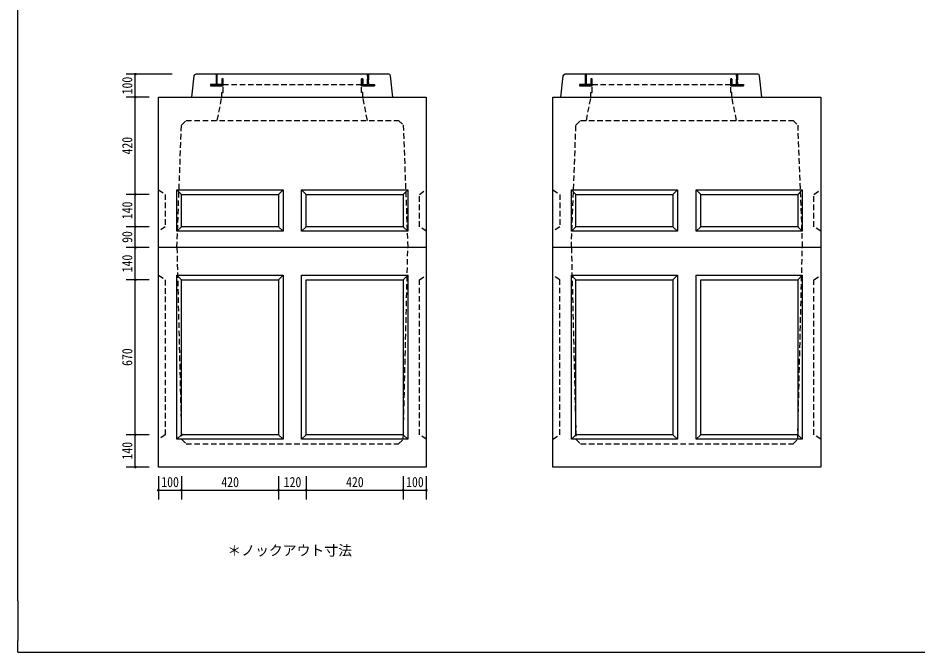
# Model space of a CAD drawing. Units: millimetres, scale not verified. Extents: x -3704 to 3796, y -2790 to 2696.
# Drawn here: x -3704 to 189, y -2790 to -47 of the extents above; entities that cross this region are included whole.
import ezdxf
from ezdxf.enums import TextEntityAlignment as Align

# ---------------------------------------------------------------- set-up
doc = ezdxf.new("R2010")
doc.units = ezdxf.units.MM
doc.header["$LTSCALE"] = 20
doc.linetypes.add('DASHED1', pattern=[1.8, 1.2, -0.6])
doc.layers.add('0-0_レイヤ_1', color=7, linetype='Continuous')
doc.layers.add('0-9_レイヤ10', color=7, linetype='Continuous')
doc.styles.add('HG丸ｺﾞｼｯｸM-PRO', font='')
doc.styles.add('ＭＳ ゴシック', font='')
doc.styles.get('HG丸ｺﾞｼｯｸM-PRO').set_extended_font_data('HG丸ｺﾞｼｯｸM-PRO')
doc.styles.get('ＭＳ ゴシック').set_extended_font_data('MS Gothic')

msp = doc.modelspace()

# ---------------------------------------------------------------- hatches: boundary and pattern name
at = {"layer": '0-9_レイヤ10'}
for points in [[(-3190.12, -290, 1), (-3202.12, -290, 1)], [(-3190.12, -390, 1), (-3202.12, -390, 1)], [(-3190.12, -810, 1), (-3202.12, -810, 1)], [(-3190.12, -950, 1), (-3202.12, -950, 1)], [(-3190.12, -1040, 1), (-3202.12, -1040, 1)], [(-3190.12, -1180, 1), (-3202.12, -1180, 1)], [(-3190.12, -1850, 1), (-3202.12, -1850, 1)], [(-3190.12, -1990, 1), (-3202.12, -1990, 1)], [(-3090.12, -2090, 1), (-3102.12, -2090, 1)], [(-2990.12, -2090, 1), (-3002.12, -2090, 1)], [(-2570.12, -2090, 1), (-2582.12, -2090, 1)], [(-2450.12, -2090, 1), (-2462.12, -2090, 1)], [(-2030.12, -2090, 1), (-2042.12, -2090, 1)], [(-1930.12, -2090, 1), (-1942.12, -2090, 1)]]:
    msp.add_hatch(color=256, dxfattribs=at).paths.add_polyline_path(points)

# ---------------------------------------------------------------- linework, layer by layer
at = {"layer": '0-0_レイヤ_1'}
for p, q in [((-3704.12, -2568.82), (-3704.12, 2646.47)), ((-2951.12, -390), (-2941.12, -297.5)), ((-2098.62, -290), (-2933.62, -290)), ((-2846.12, -290), (-2846.12, -335)), ((-2841.12, -290), (-2846.12, -290)), ((-2846.12, -292), (-2841.12, -292)), ((-2846.12, -294), (-2841.12, -294)), ((-2846.12, -296), (-2841.12, -296)), ((-2846.12, -298), (-2841.12, -298)), ((-2846.12, -300), (-2841.12, -300)), ((-2846.12, -302), (-2841.12, -302)), ((-2846.12, -304), (-2841.12, -304)), ((-2846.12, -306), (-2841.12, -306)), ((-2846.12, -308), (-2841.12, -308)), ((-2846.12, -310), (-2841.12, -310)), ((-2841.12, -335), (-2841.12, -290)), ((-2821.12, -310), (-2816.12, -310)), ((-2821.12, -310), (-2821.12, -340)), ((-2816.12, -310), (-2821.12, -310)), ((-2816.12, -340), (-2816.12, -310)), ((-2216.12, -310), (-2216.12, -335)), ((-2211.12, -310), (-2216.12, -310)), ((-2211.12, -335), (-2211.12, -310)), ((-2191.12, -290), (-2191.12, -335)), ((-2186.12, -290), (-2191.12, -290)), ((-2191.12, -292), (-2186.12, -292)), ((-2191.12, -294), (-2186.12, -294)), ((-2191.12, -296), (-2186.12, -296)), ((-2191.12, -298), (-2186.12, -298)), ((-2191.12, -300), (-2186.12, -300)), ((-2191.12, -302), (-2186.12, -302)), ((-2191.12, -304), (-2186.12, -304)), ((-2191.12, -306), (-2186.12, -306)), ((-2191.12, -308), (-2186.12, -308)), ((-2191.12, -310), (-2186.12, -310)), ((-2186.12, -335), (-2186.12, -290)), ((-2081.12, -390), (-2091.12, -297.5)), ((-1353.12, -390), (-1343.12, -297.5)), ((-500.62, -290), (-1335.62, -290)), ((-1248.12, -290), (-1248.12, -335)), ((-1243.12, -290), (-1248.12, -290)), ((-1248.12, -292), (-1243.12, -292)), ((-1248.12, -294), (-1243.12, -294)), ((-1248.12, -296), (-1243.12, -296)), ((-1248.12, -298), (-1243.12, -298)), ((-1248.12, -300), (-1243.12, -300)), ((-1248.12, -302), (-1243.12, -302)), ((-1248.12, -304), (-1243.12, -304)), ((-1248.12, -306), (-1243.12, -306)), ((-1248.12, -308), (-1243.12, -308)), ((-1248.12, -310), (-1243.12, -310)), ((-1243.12, -335), (-1243.12, -290)), ((-1223.12, -310), (-1218.12, -310)), ((-1223.12, -310), (-1223.12, -340)), ((-1218.12, -310), (-1223.12, -310)), ((-1218.12, -340), (-1218.12, -310)), ((-618.12, -310), (-618.12, -335)), ((-613.12, -310), (-618.12, -310)), ((-613.12, -335), (-613.12, -310)), ((-593.12, -290), (-593.12, -335)), ((-588.12, -290), (-593.12, -290)), ((-593.12, -292), (-588.12, -292)), ((-593.12, -294), (-588.12, -294)), ((-593.12, -296), (-588.12, -296)), ((-593.12, -298), (-588.12, -298)), ((-593.12, -300), (-588.12, -300)), ((-593.12, -302), (-588.12, -302)), ((-593.12, -304), (-588.12, -304)), ((-593.12, -306), (-588.12, -306)), ((-593.12, -308), (-588.12, -308)), ((-593.12, -310), (-588.12, -310)), ((-588.12, -335), (-588.12, -290)), ((-483.12, -390), (-493.12, -297.5)), ((-2871.12, -335), (-2871.12, -340)), ((-2821.12, -335), (-2871.12, -335)), ((-2871.12, -336), (-2821.12, -336)), ((-2871.12, -338), (-2821.12, -338)), ((-2871.12, -340), (-2821.12, -340)), ((-2871.12, -340), (-2821.12, -340)), ((-2846.12, -312), (-2841.12, -312)), ((-2846.12, -314), (-2841.12, -314)), ((-2846.12, -316), (-2841.12, -316)), ((-2846.12, -318), (-2841.12, -318)), ((-2846.12, -320), (-2841.12, -320)), ((-2846.12, -322), (-2841.12, -322)), ((-2846.12, -324), (-2841.12, -324)), ((-2846.12, -326), (-2841.12, -326)), ((-2846.12, -328), (-2841.12, -328)), ((-2846.12, -330), (-2841.12, -330)), ((-2846.12, -332), (-2841.12, -332)), ((-2846.12, -334), (-2841.12, -334)), ((-2821.12, -312), (-2816.12, -312)), ((-2821.12, -314), (-2816.12, -314)), ((-2821.12, -316), (-2816.12, -316)), ((-2821.12, -318), (-2816.12, -318)), ((-2821.12, -320), (-2816.12, -320)), ((-2821.12, -322), (-2816.12, -322)), ((-2821.12, -324), (-2816.12, -324)), ((-2821.12, -326), (-2816.12, -326)), ((-2821.12, -328), (-2816.12, -328)), ((-2821.12, -330), (-2816.12, -330)), ((-2821.12, -332), (-2816.12, -332)), ((-2821.12, -334), (-2816.12, -334)), ((-2821.12, -336), (-2816.12, -336)), ((-2821.12, -338), (-2816.12, -338)), ((-2821.12, -340), (-2816.12, -340)), ((-2821.12, -340), (-2816.12, -340)), ((-2216.12, -312), (-2211.12, -312)), ((-2216.12, -314), (-2211.12, -314)), ((-2216.12, -316), (-2211.12, -316)), ((-2216.12, -318), (-2211.12, -318)), ((-2216.12, -320), (-2211.12, -320)), ((-2216.12, -322), (-2211.12, -322)), ((-2216.12, -324), (-2211.12, -324)), ((-2216.12, -326), (-2211.12, -326)), ((-2216.12, -328), (-2211.12, -328)), ((-2216.12, -330), (-2211.12, -330)), ((-2216.12, -332), (-2211.12, -332)), ((-2216.12, -334), (-2211.12, -334)), ((-2216.12, -340), (-2216.12, -335)), ((-2216.12, -335), (-2161.12, -335)), ((-2216.12, -335), (-2211.12, -335)), ((-2216.12, -336), (-2161.12, -336)), ((-2216.12, -338), (-2161.12, -338)), ((-2216.12, -340), (-2161.12, -340)), ((-2161.12, -340), (-2216.12, -340)), ((-2191.12, -312), (-2186.12, -312)), ((-2191.12, -314), (-2186.12, -314)), ((-2191.12, -316), (-2186.12, -316)), ((-2191.12, -318), (-2186.12, -318)), ((-2191.12, -320), (-2186.12, -320)), ((-2191.12, -322), (-2186.12, -322)), ((-2191.12, -324), (-2186.12, -324)), ((-2191.12, -326), (-2186.12, -326)), ((-2191.12, -328), (-2186.12, -328)), ((-2191.12, -330), (-2186.12, -330)), ((-2191.12, -332), (-2186.12, -332)), ((-2191.12, -334), (-2186.12, -334)), ((-2191.12, -335), (-2186.12, -335)), ((-2161.12, -335), (-2161.12, -340)), ((-1273.12, -335), (-1273.12, -340)), ((-1223.12, -335), (-1273.12, -335)), ((-1273.12, -336), (-1223.12, -336)), ((-1273.12, -338), (-1223.12, -338)), ((-1273.12, -340), (-1223.12, -340)), ((-1273.12, -340), (-1223.12, -340)), ((-1248.12, -312), (-1243.12, -312)), ((-1248.12, -314), (-1243.12, -314)), ((-1248.12, -316), (-1243.12, -316)), ((-1248.12, -318), (-1243.12, -318)), ((-1248.12, -320), (-1243.12, -320)), ((-1248.12, -322), (-1243.12, -322)), ((-1248.12, -324), (-1243.12, -324)), ((-1248.12, -326), (-1243.12, -326)), ((-1248.12, -328), (-1243.12, -328)), ((-1248.12, -330), (-1243.12, -330)), ((-1248.12, -332), (-1243.12, -332)), ((-1248.12, -334), (-1243.12, -334)), ((-1223.12, -312), (-1218.12, -312)), ((-1223.12, -314), (-1218.12, -314)), ((-1223.12, -316), (-1218.12, -316)), ((-1223.12, -318), (-1218.12, -318)), ((-1223.12, -320), (-1218.12, -320)), ((-1223.12, -322), (-1218.12, -322)), ((-1223.12, -324), (-1218.12, -324)), ((-1223.12, -326), (-1218.12, -326)), ((-1223.12, -328), (-1218.12, -328)), ((-1223.12, -330), (-1218.12, -330)), ((-1223.12, -332), (-1218.12, -332)), ((-1223.12, -334), (-1218.12, -334)), ((-1223.12, -336), (-1218.12, -336)), ((-1223.12, -338), (-1218.12, -338)), ((-1223.12, -340), (-1218.12, -340)), ((-1223.12, -340), (-1218.12, -340)), ((-618.12, -312), (-613.12, -312)), ((-618.12, -314), (-613.12, -314)), ((-618.12, -316), (-613.12, -316)), ((-618.12, -318), (-613.12, -318)), ((-618.12, -320), (-613.12, -320)), ((-618.12, -322), (-613.12, -322)), ((-618.12, -324), (-613.12, -324)), ((-618.12, -326), (-613.12, -326)), ((-618.12, -328), (-613.12, -328)), ((-618.12, -330), (-613.12, -330)), ((-618.12, -332), (-613.12, -332)), ((-618.12, -334), (-613.12, -334)), ((-618.12, -340), (-618.12, -335)), ((-618.12, -335), (-563.12, -335)), ((-618.12, -335), (-613.12, -335)), ((-618.12, -336), (-563.12, -336)), ((-618.12, -338), (-563.12, -338)), ((-618.12, -340), (-563.12, -340)), ((-563.12, -340), (-618.12, -340)), ((-593.12, -312), (-588.12, -312)), ((-593.12, -314), (-588.12, -314)), ((-593.12, -316), (-588.12, -316)), ((-593.12, -318), (-588.12, -318)), ((-593.12, -320), (-588.12, -320)), ((-593.12, -322), (-588.12, -322)), ((-593.12, -324), (-588.12, -324)), ((-593.12, -326), (-588.12, -326)), ((-593.12, -328), (-588.12, -328)), ((-593.12, -330), (-588.12, -330)), ((-593.12, -332), (-588.12, -332)), ((-593.12, -334), (-588.12, -334)), ((-593.12, -335), (-588.12, -335)), ((-563.12, -335), (-563.12, -340)), ((-3096.12, -390), (-1936.12, -390)), ((-3096.12, -1990), (-3096.12, -390)), ((-3089.85, -390), (-2301.12, -390)), ((-3061.12, -390), (-2191.12, -390)), ((-1936.12, -390), (-1936.12, -1990)), ((-1388.12, -390), (-228.12, -390)), ((-1388.12, -1990), (-1388.12, -390)), ((-1381.85, -390), (-593.12, -390)), ((-1353.12, -390), (-483.12, -390)), ((-228.12, -390), (-228.12, -1990)), ((-3016.12, -790), (-2996.12, -810)), ((-3016.12, -970), (-3016.12, -790)), ((-3016.12, -790), (-2556.12, -790)), ((-2996.12, -950), (-2996.12, -810)), ((-2996.12, -810), (-2576.12, -810)), ((-2576.12, -810), (-2556.12, -790)), ((-2576.12, -810), (-2576.12, -950)), ((-2556.12, -790), (-2556.12, -970)), ((-2476.12, -790), (-2456.12, -810)), ((-2476.12, -970), (-2476.12, -790)), ((-2476.12, -790), (-2016.12, -790)), ((-2456.12, -950), (-2456.12, -810)), ((-2456.12, -810), (-2036.12, -810)), ((-2036.12, -810), (-2016.12, -790)), ((-2036.12, -810), (-2036.12, -950)), ((-2016.12, -790), (-2016.12, -970)), ((-1308.12, -790), (-1288.12, -810)), ((-1308.12, -970), (-1308.12, -790)), ((-1308.12, -790), (-848.12, -790)), ((-1288.12, -950), (-1288.12, -810)), ((-1288.12, -810), (-868.12, -810)), ((-868.12, -810), (-848.12, -790)), ((-868.12, -810), (-868.12, -950)), ((-848.12, -790), (-848.12, -970)), ((-768.12, -790), (-748.12, -810)), ((-768.12, -970), (-768.12, -790)), ((-768.12, -790), (-308.12, -790)), ((-748.12, -950), (-748.12, -810)), ((-748.12, -810), (-328.12, -810)), ((-328.12, -810), (-308.12, -790)), ((-328.12, -810), (-328.12, -950)), ((-308.12, -790), (-308.12, -970)), ((-3016.12, -970), (-2996.12, -950)), ((-2556.12, -970), (-3016.12, -970)), ((-2576.12, -950), (-2996.12, -950)), ((-2556.12, -970), (-2576.12, -950)), ((-2476.12, -970), (-2456.12, -950)), ((-2016.12, -970), (-2476.12, -970)), ((-2036.12, -950), (-2456.12, -950)), ((-2036.12, -950), (-2016.12, -970)), ((-1308.12, -970), (-1288.12, -950)), ((-848.12, -970), (-1308.12, -970)), ((-868.12, -950), (-1288.12, -950)), ((-848.12, -970), (-868.12, -950)), ((-768.12, -970), (-748.12, -950)), ((-308.12, -970), (-768.12, -970)), ((-328.12, -950), (-748.12, -950)), ((-328.12, -950), (-308.12, -970)), ((-1936.12, -1040), (-3096.12, -1040)), ((-228.12, -1040), (-1388.12, -1040)), ((-3016.12, -1160), (-2996.12, -1180)), ((-3016.12, -1870), (-3016.12, -1160)), ((-3016.12, -1160), (-2556.12, -1160)), ((-2556.12, -1160), (-2576.12, -1180)), ((-2556.12, -1160), (-2556.12, -1870)), ((-2476.12, -1870), (-2476.12, -1160)), ((-2476.12, -1160), (-2016.12, -1160)), ((-2036.12, -1180), (-2016.12, -1160)), ((-2016.12, -1160), (-2016.12, -1870)), ((-1308.12, -1160), (-1288.12, -1180)), ((-1308.12, -1870), (-1308.12, -1160)), ((-1308.12, -1160), (-848.12, -1160)), ((-848.12, -1160), (-868.12, -1180)), ((-848.12, -1160), (-848.12, -1870)), ((-768.12, -1870), (-768.12, -1160)), ((-768.12, -1160), (-308.12, -1160)), ((-328.12, -1180), (-308.12, -1160)), ((-308.12, -1160), (-308.12, -1870)), ((-2996.12, -1850), (-2996.12, -1180)), ((-2996.12, -1180), (-2576.12, -1180)), ((-2576.12, -1180), (-2576.12, -1850)), ((-2456.12, -1850), (-2456.12, -1180)), ((-2456.12, -1180), (-2036.12, -1180)), ((-2036.12, -1180), (-2036.12, -1850)), ((-1288.12, -1850), (-1288.12, -1180)), ((-1288.12, -1180), (-868.12, -1180)), ((-868.12, -1180), (-868.12, -1850)), ((-748.12, -1850), (-748.12, -1180)), ((-748.12, -1180), (-328.12, -1180)), ((-328.12, -1180), (-328.12, -1850)), ((-3016.12, -1870), (-2996.12, -1850)), ((-2576.12, -1850), (-2996.12, -1850)), ((-2556.12, -1870), (-2576.12, -1850)), ((-2476.12, -1870), (-2456.12, -1850)), ((-2036.12, -1850), (-2456.12, -1850)), ((-2016.12, -1870), (-2036.12, -1850)), ((-1308.12, -1870), (-1288.12, -1850)), ((-868.12, -1850), (-1288.12, -1850)), ((-848.12, -1870), (-868.12, -1850)), ((-768.12, -1870), (-748.12, -1850)), ((-328.12, -1850), (-748.12, -1850)), ((-308.12, -1870), (-328.12, -1850)), ((-2556.12, -1870), (-3016.12, -1870)), ((-2016.12, -1870), (-2476.12, -1870)), ((-848.12, -1870), (-1308.12, -1870)), ((-308.12, -1870), (-768.12, -1870)), ((-1936.12, -1990), (-3096.12, -1990)), ((-228.12, -1990), (-1388.12, -1990)), ((-3704.12, -2568.82), (-3704.12, -2740.32)), ((-3704.12, -2790.32), (-3704.12, -2740.32)), ((-3704.12, -2790.32), (-3532.94, -2790.32))]:
    msp.add_line(p, q, dxfattribs=at)
at = {"layer": '0-0_レイヤ_1', "linetype": 'DASHED1'}
for p, q in [((-2846.12, -290), (-2846.12, -335)), ((-2841.12, -290), (-2846.12, -290)), ((-2841.12, -335), (-2841.12, -290)), ((-2821.12, -310), (-2821.12, -335)), ((-2816.12, -310), (-2821.12, -310)), ((-2816.12, -370), (-2816.12, -310)), ((-2216.12, -310), (-2211.12, -310)), ((-2216.12, -370), (-2216.12, -310)), ((-2211.12, -310), (-2211.12, -335)), ((-2191.12, -290), (-2186.12, -290)), ((-2191.12, -335), (-2191.12, -290)), ((-2186.12, -290), (-2186.12, -335)), ((-1248.12, -290), (-1248.12, -335)), ((-1243.12, -290), (-1248.12, -290)), ((-1243.12, -335), (-1243.12, -290)), ((-1223.12, -310), (-1223.12, -335)), ((-1218.12, -310), (-1223.12, -310)), ((-1218.12, -370), (-1218.12, -310)), ((-618.12, -310), (-613.12, -310)), ((-618.12, -370), (-618.12, -310)), ((-613.12, -310), (-613.12, -335)), ((-593.12, -290), (-588.12, -290)), ((-593.12, -335), (-593.12, -290)), ((-588.12, -290), (-588.12, -335)), ((-2871.12, -335), (-2871.12, -340)), ((-2846.12, -335), (-2871.12, -335)), ((-2871.12, -340), (-2816.12, -340)), ((-2821.12, -335), (-2841.12, -335)), ((-2816.12, -335), (-2216.12, -335)), ((-2161.12, -340), (-2216.12, -340)), ((-2211.12, -335), (-2191.12, -335)), ((-2186.12, -335), (-2161.12, -335)), ((-2161.12, -335), (-2161.12, -340)), ((-1273.12, -335), (-1273.12, -340)), ((-1248.12, -335), (-1273.12, -335)), ((-1273.12, -340), (-1218.12, -340)), ((-1223.12, -335), (-1243.12, -335)), ((-1218.12, -335), (-618.12, -335)), ((-563.12, -340), (-618.12, -340)), ((-613.12, -335), (-593.12, -335)), ((-588.12, -335), (-563.12, -335)), ((-563.12, -335), (-563.12, -340)), ((-2821.12, -370), (-2816.12, -370)), ((-2821.12, -390), (-2821.12, -370)), ((-2211.12, -370), (-2216.12, -370)), ((-2211.12, -390), (-2211.12, -370)), ((-1223.12, -370), (-1218.12, -370)), ((-1223.12, -390), (-1223.12, -370)), ((-613.12, -370), (-618.12, -370)), ((-613.12, -390), (-613.12, -370)), ((-2841.12, -490), (-2821.12, -390)), ((-2191.12, -490), (-2211.12, -390)), ((-1243.12, -490), (-1223.12, -390)), ((-593.12, -490), (-613.12, -390)), ((-2996.12, -510), (-2976.12, -490)), ((-2976.12, -490), (-2056.12, -490)), ((-2056.12, -490), (-2036.12, -510)), ((-1288.12, -510), (-1268.12, -490)), ((-1268.12, -490), (-348.12, -490)), ((-348.12, -490), (-328.12, -510)), ((-3016.12, -1040), (-2996.12, -510)), ((-2036.12, -510), (-2016.12, -1040)), ((-1308.12, -1040), (-1288.12, -510)), ((-328.12, -510), (-308.12, -1040)), ((-3096.12, -790), (-3066.12, -810)), ((-3066.12, -810), (-3066.12, -950)), ((-1966.12, -810), (-1936.12, -790)), ((-1966.12, -950), (-1966.12, -810)), ((-1388.12, -790), (-1358.12, -810)), ((-1358.12, -810), (-1358.12, -950)), ((-258.12, -810), (-228.12, -790)), ((-258.12, -950), (-258.12, -810)), ((-3066.12, -950), (-3096.12, -970)), ((-1936.12, -970), (-1966.12, -950)), ((-1358.12, -950), (-1388.12, -970)), ((-228.12, -970), (-258.12, -950)), ((-3016.12, -1040), (-2996.12, -1870)), ((-2036.12, -1870), (-2016.12, -1040)), ((-1308.12, -1040), (-1288.12, -1870)), ((-328.12, -1870), (-308.12, -1040)), ((-3096.12, -1160), (-3066.12, -1180)), ((-1966.12, -1180), (-1936.12, -1160)), ((-1358.12, -1180), (-1388.12, -1160)), ((-258.12, -1180), (-228.12, -1160)), ((-3066.12, -1180), (-3066.12, -1850)), ((-1966.12, -1850), (-1966.12, -1180)), ((-1358.12, -1850), (-1358.12, -1180)), ((-258.12, -1850), (-258.12, -1180)), ((-3066.12, -1850), (-3096.12, -1870)), ((-1936.12, -1870), (-1966.12, -1850)), ((-1388.12, -1870), (-1358.12, -1850)), ((-228.12, -1870), (-258.12, -1850)), ((-2996.12, -1870), (-2976.12, -1890)), ((-2976.12, -1890), (-2056.12, -1890)), ((-2056.12, -1890), (-2036.12, -1870)), ((-1288.12, -1870), (-1268.12, -1890)), ((-1268.12, -1890), (-348.12, -1890)), ((-348.12, -1890), (-328.12, -1870))]:
    msp.add_line(p, q, dxfattribs=at)
at = {"layer": '0-0_レイヤ_1'}
for points in [[(-2941.12, -297.5), (-2939.11, -292.18), (-2933.62, -290)], [(-2091.12, -297.5), (-2093.57, -291.85), (-2098.62, -290)], [(-1343.12, -297.5), (-1341.11, -292.18), (-1335.62, -290)], [(-493.12, -297.5), (-495.57, -291.85), (-500.62, -290)], [(-3532.94, -2790.32), (3545.88, -2790.32), (3795.88, -2790.32), (3795.88, -2740.32)]]:
    msp.add_lwpolyline(points, dxfattribs=at)
at = {"layer": '0-9_レイヤ10'}
for p, q in [((-3036.12, -290), (-3236.12, -290)), ((-3196.12, -390), (-3196.12, -290)), ((-3136.12, -390), (-3236.12, -390)), ((-3196.12, -810), (-3196.12, -390)), ((-3136.12, -810), (-3236.12, -810)), ((-3196.12, -950), (-3196.12, -810)), ((-3136.12, -950), (-3236.12, -950)), ((-3196.12, -1040), (-3196.12, -950)), ((-3136.12, -1040), (-3236.12, -1040)), ((-3196.12, -1180), (-3196.12, -1040)), ((-3136.12, -1180), (-3236.12, -1180)), ((-3196.12, -1850), (-3196.12, -1180)), ((-3136.12, -1850), (-3236.12, -1850)), ((-3196.12, -1990), (-3196.12, -1850)), ((-3136.12, -1990), (-3236.12, -1990)), ((-3096.12, -2030), (-3096.12, -2130)), ((-2996.12, -2030), (-2996.12, -2130)), ((-2576.12, -2030), (-2576.12, -2130)), ((-2456.12, -2030), (-2456.12, -2130)), ((-2036.12, -2030), (-2036.12, -2130)), ((-1936.12, -2030), (-1936.12, -2130)), ((-3096.12, -2090), (-2996.12, -2090)), ((-2996.12, -2090), (-2576.12, -2090)), ((-2576.12, -2090), (-2456.12, -2090)), ((-2456.12, -2090), (-2036.12, -2090)), ((-2036.12, -2090), (-1936.12, -2090))]:
    msp.add_line(p, q, dxfattribs=at)

# ---------------------------------------------------------------- texts
at = {"layer": '0-9_レイヤ10', "style": 'ＭＳ ゴシック', "width": 0.85}
for s, p in [('100', (-3196.12, -377.5)), ('420', (-3196.12, -637.5)), ('140', (-3196.12, -917.5)), ('90', (-3196.12, -1020)), ('140', (-3196.12, -1147.5)), ('670', (-3196.12, -1552.5)), ('140', (-3196.12, -1957.5))]:
    msp.add_text(s, height=43.99, rotation=90, dxfattribs=at).set_placement(p, align=Align.BOTTOM_LEFT)
for s, p in [('100', (-3083.62, -2090)), ('420', (-2823.62, -2090)), ('120', (-2553.62, -2090)), ('420', (-2283.62, -2090)), ('100', (-2023.62, -2090))]:
    msp.add_text(s, height=43.99, dxfattribs=at).set_placement(p, align=Align.BOTTOM_LEFT)
at = {"layer": '0-9_レイヤ10', "style": 'HG丸ｺﾞｼｯｸM-PRO'}
msp.add_text('＊ノックアウト寸法', height=43.99, dxfattribs=at).set_placement((-2797.61, -2386.02), align=Align.BOTTOM_LEFT)

doc.saveas('drawing.dxf')
